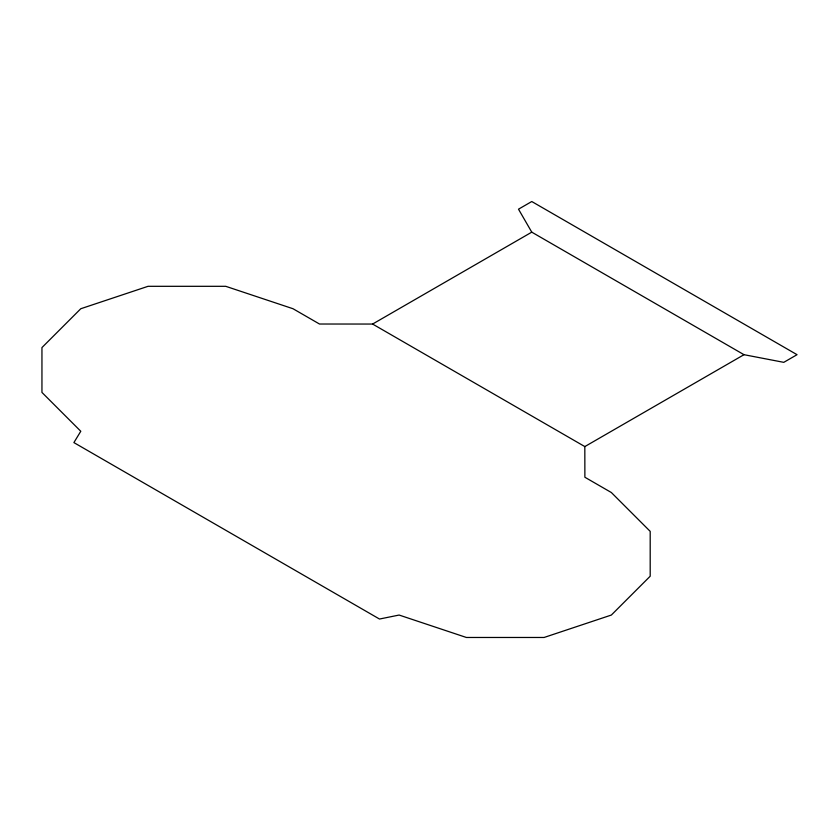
<?xml version="1.0" encoding="UTF-8"?>
<svg xmlns="http://www.w3.org/2000/svg" width="839" height="839" viewBox="0 0 839 839"><rect width="100%" height="100%" fill="white"/><g stroke="black" fill="none" stroke-linecap="round" stroke-linejoin="round"><path stroke-width="1.26" d="M372.6 324.053L584.825 446.579L584.877 477.244L611.348 492.524L650.194 531.36L650.194 576.215L611.348 615.05L544.081 637.472L466.4 637.472L399.123 615.05L379.501 619.035L73.895 442.593L80.785 431.267L41.95 392.421L41.95 347.577L80.785 308.731L148.063 286.309L225.743 286.309L293.01 308.731L319.491 324.022L372.6 324.053L531.769 232.151L743.994 354.687L783.783 362.343L797.05 354.687L531.769 201.528L518.502 209.184L531.769 232.151M584.825 446.579L743.994 354.687"/></g></svg>
